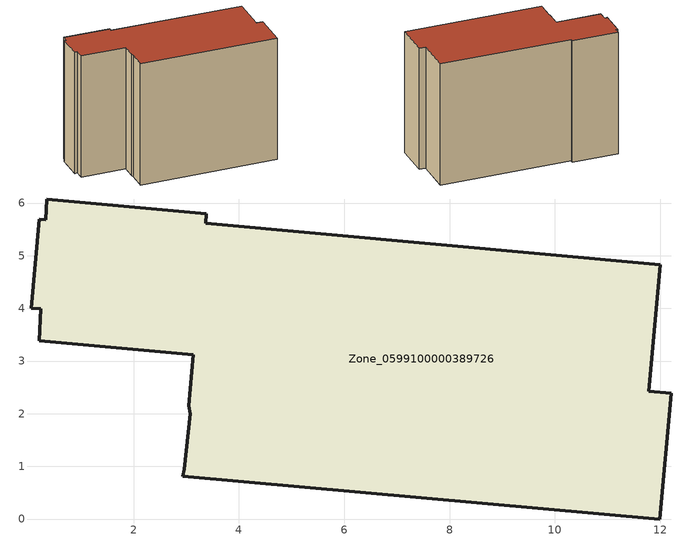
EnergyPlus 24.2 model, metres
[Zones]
Zone_0599100000389726
 floor ground (C_G): 3.37,5.61 12,4.83 11.78,2.43 12.21,2.38 11.99,0 2.93,0.81 2.96,0.94 3.08,2 3.05,2.15 3.14,3.12 0.21,3.39 0.24,4 0.06,4.01 0.21,5.69 0.34,5.68 0.36,6.08 3.38,5.79 z0
 wall outside (C_F): 3.14,3.12 3.05,2.15 3.08,2 2.96,0.94 2.93,0.81 11.99,0 12.21,2.38 11.78,2.43 12,4.83 3.37,5.61 3.38,5.79 0.36,6.08 0.34,5.68 0.21,5.69 0.06,4.01 0.24,4 0.21,3.39 3.14,3.12 z0:8.38
 roof outside (C_R): 0.21,3.39 3.14,3.12 3.05,2.15 3.08,2 2.96,0.94 2.93,0.81 11.99,0 12.21,2.38 11.78,2.43 12,4.83 3.37,5.61 3.38,5.79 0.36,6.08 0.34,5.68 0.21,5.69 0.06,4.01 0.24,4 z8.38
[BUILDING]
Pand.0599100000389726: North Axis=0; Terrain=City; Loads Convergence Tolerance Value=0.04; Temperature Convergence Tolerance Value=0.4; Solar Distribution=FullExterior; Maximum Number of Warmup Days=25; Minimum Number of Warmup Days=1
[Site:Location]
Rotterdam.The.Hague.AP_ZH_NLD Design_Conditions: Latitude=51.96; Longitude=4.45; Time Zone=1; Elevation=-4.5
[SITE:GROUNDTEMPERATURE:BUILDINGSURFACE]
18, 18, 18, 18, 18, 18, 18, 18, 18, 18, 18, 18
[MATERIAL] Thermal Absorptance=0.9; Solar Absorptance=0.7; Visible Absorptance=0.7
Name | Roughness | Thickness | Conductivity | Density | Specific Heat
G.TI.1992-2005 | MediumSmooth | 0.15 | 0.06 | 540 | 1210
F.TI.1992-2005 | Rough | 0.3 | 0.12 | 1920 | 840
R.TI.1992-2005 | MediumRough | 0.2 | 0.08 | 1500 | 1000
[CONSTRUCTION]
C_G: G.TI.1992-2005
C_F: F.TI.1992-2005
C_R: R.TI.1992-2005
[ZONE]
Zone_0599100000389726: Type=1; Multiplier=1; Ceiling Height=Autocalculate; Volume=Autocalculate; Floor Area=autocalculate; Part of Total Floor Area=Yes
[ZONEINFILTRATION:DESIGNFLOWRATE]
Infil_Zone_0599100000389726: Zone or ZoneList or Space or SpaceList=Zone_0599100000389726; Schedule=AlwaysOn; Design Flow Rate Calculation Method=Flow/Area; Flow Rate per Floor Area=0.0015; Constant Term Coefficient=1; Temperature Term Coefficient=0; Velocity Term Coefficient=0; Velocity Squared Term Coefficient=0
[HVACTEMPLATE:ZONE:IDEALLOADSAIRSYSTEM]
Zone_0599100000389726: Maximum Heating Supply Air Temperature=50; Minimum Cooling Supply Air Temperature=13; Maximum Heating Supply Air Humidity Ratio=0.0156; Minimum Cooling Supply Air Humidity Ratio=0.0077; Heating Limit=NoLimit; Cooling Limit=NoLimit; Dehumidification Control Type=ConstantSensibleHeatRatio; Cooling Sensible Heat Ratio=0.7; Dehumidification Setpoint=60; Humidification Control Type=None; Humidification Setpoint=30; Outdoor Air Method=None; Outdoor Air Flow Rate per Person=0.00944; Outdoor Air Flow Rate per Zone Floor Area=0; Outdoor Air Flow Rate per Zone=0; Demand Controlled Ventilation Type=None; Outdoor Air Economizer Type=NoEconomizer; Heat Recovery Type=None; Sensible Heat Recovery Effectiveness=0.7; Latent Heat Recovery Effectiveness=0.65
[ZONECONTROL:THERMOSTAT]
ThermostatControl_Zone_0599100000389726: Zone or ZoneList=Zone_0599100000389726; Control Type Schedule=DualSetpointControlType; Control 1=Thermostat_Zone_0599100000389726; Temperature Difference Between Cutout And Setpoint=0
[THERMOSTATSETPOINT:DUALSETPOINT]
Thermostat_Zone_0599100000389726: Heating Setpoint Temperature Schedule=HeatingSetpoint_Zone_0599100000389726; Cooling Setpoint Temperature Schedule=CoolingSetpoint_Zone_0599100000389726
[SCHEDULE:COMPACT]
HeatingSetpoint_Zone_0599100000389726: Through: 12/31, For: AllDays, Until: 24:00, 21
CoolingSetpoint_Zone_0599100000389726: Through: 12/31, For: AllDays, Until: 24:00, 24
DualSetpointControlType: Through: 12/31, For: AllDays, Until: 24:00, 4
AlwaysOn: Through: 12/31, For: AllDays, Until: 24:00, 1
